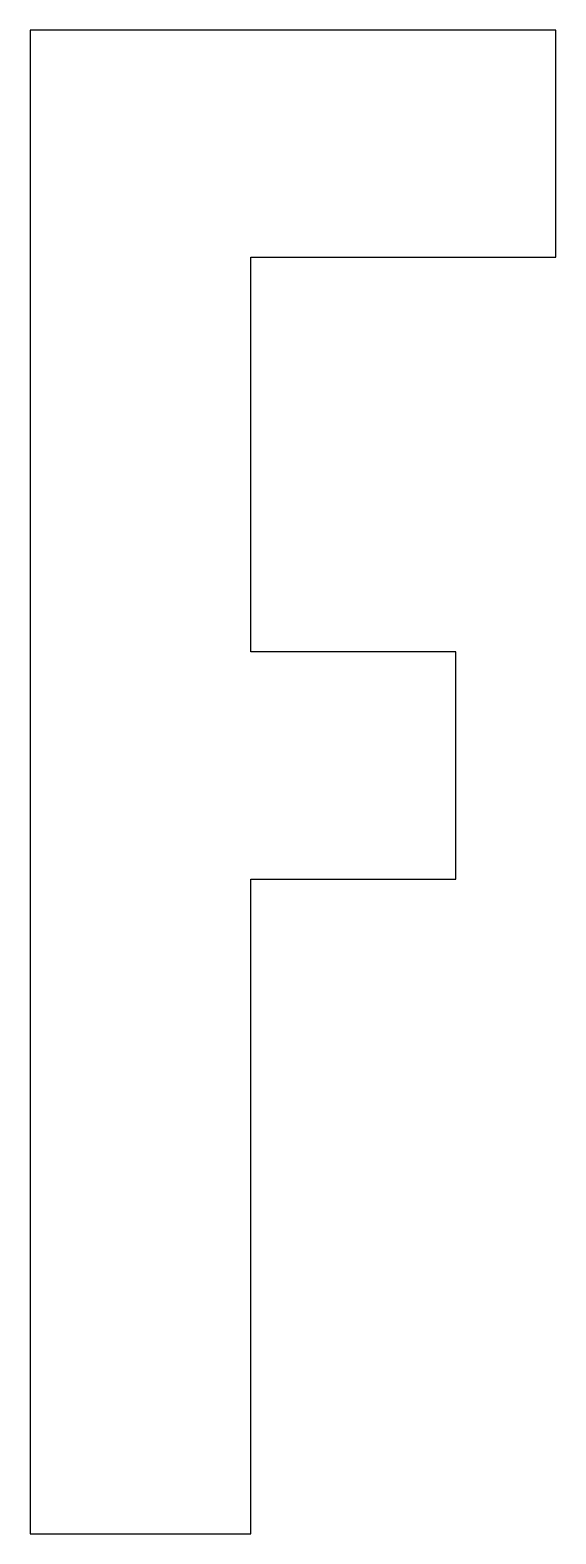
# Model space of a CAD drawing. Extents: x 0 to 0.41, y 0 to 1.18.
import ezdxf

# ---------------------------------------------------------------- set-up
doc = ezdxf.new("R2010")
doc.units = 0
doc.layers.get('0').update_dxf_attribs({"linetype": 'CONTINUOUS'})

msp = doc.modelspace()

# ---------------------------------------------------------------- linework, layer by layer
at = {"color": 0}
for p, q in [((0.0015, 1.176), (0, 1.176)), ((0, 1.176), (0, 0)), ((0.0089, 1.176), (0.0015, 1.176)), ((0.0263, 1.176), (0.0089, 1.176)), ((0.058, 1.176), (0.0263, 1.176)), ((0.1081, 1.176), (0.058, 1.176)), ((0.1809, 1.176), (0.1081, 1.176)), ((0.2805, 1.176), (0.1809, 1.176)), ((0.4112, 1.176), (0.2805, 1.176)), ((0.4112, 0.9985), (0.4112, 1.176)), ((0.1727, 0.6897), (0.1727, 0.9985)), ((0.1727, 0.9985), (0.4112, 0.9985)), ((0.3329, 0.6897), (0.1727, 0.6897)), ((0.3329, 0.5119), (0.3329, 0.6897)), ((0.1727, 0), (0.1727, 0.5119)), ((0.1727, 0.5119), (0.3329, 0.5119)), ((0, 0), (0.1727, 0))]:
    msp.add_line(p, q, dxfattribs=at)

doc.saveas('drawing.dxf')
